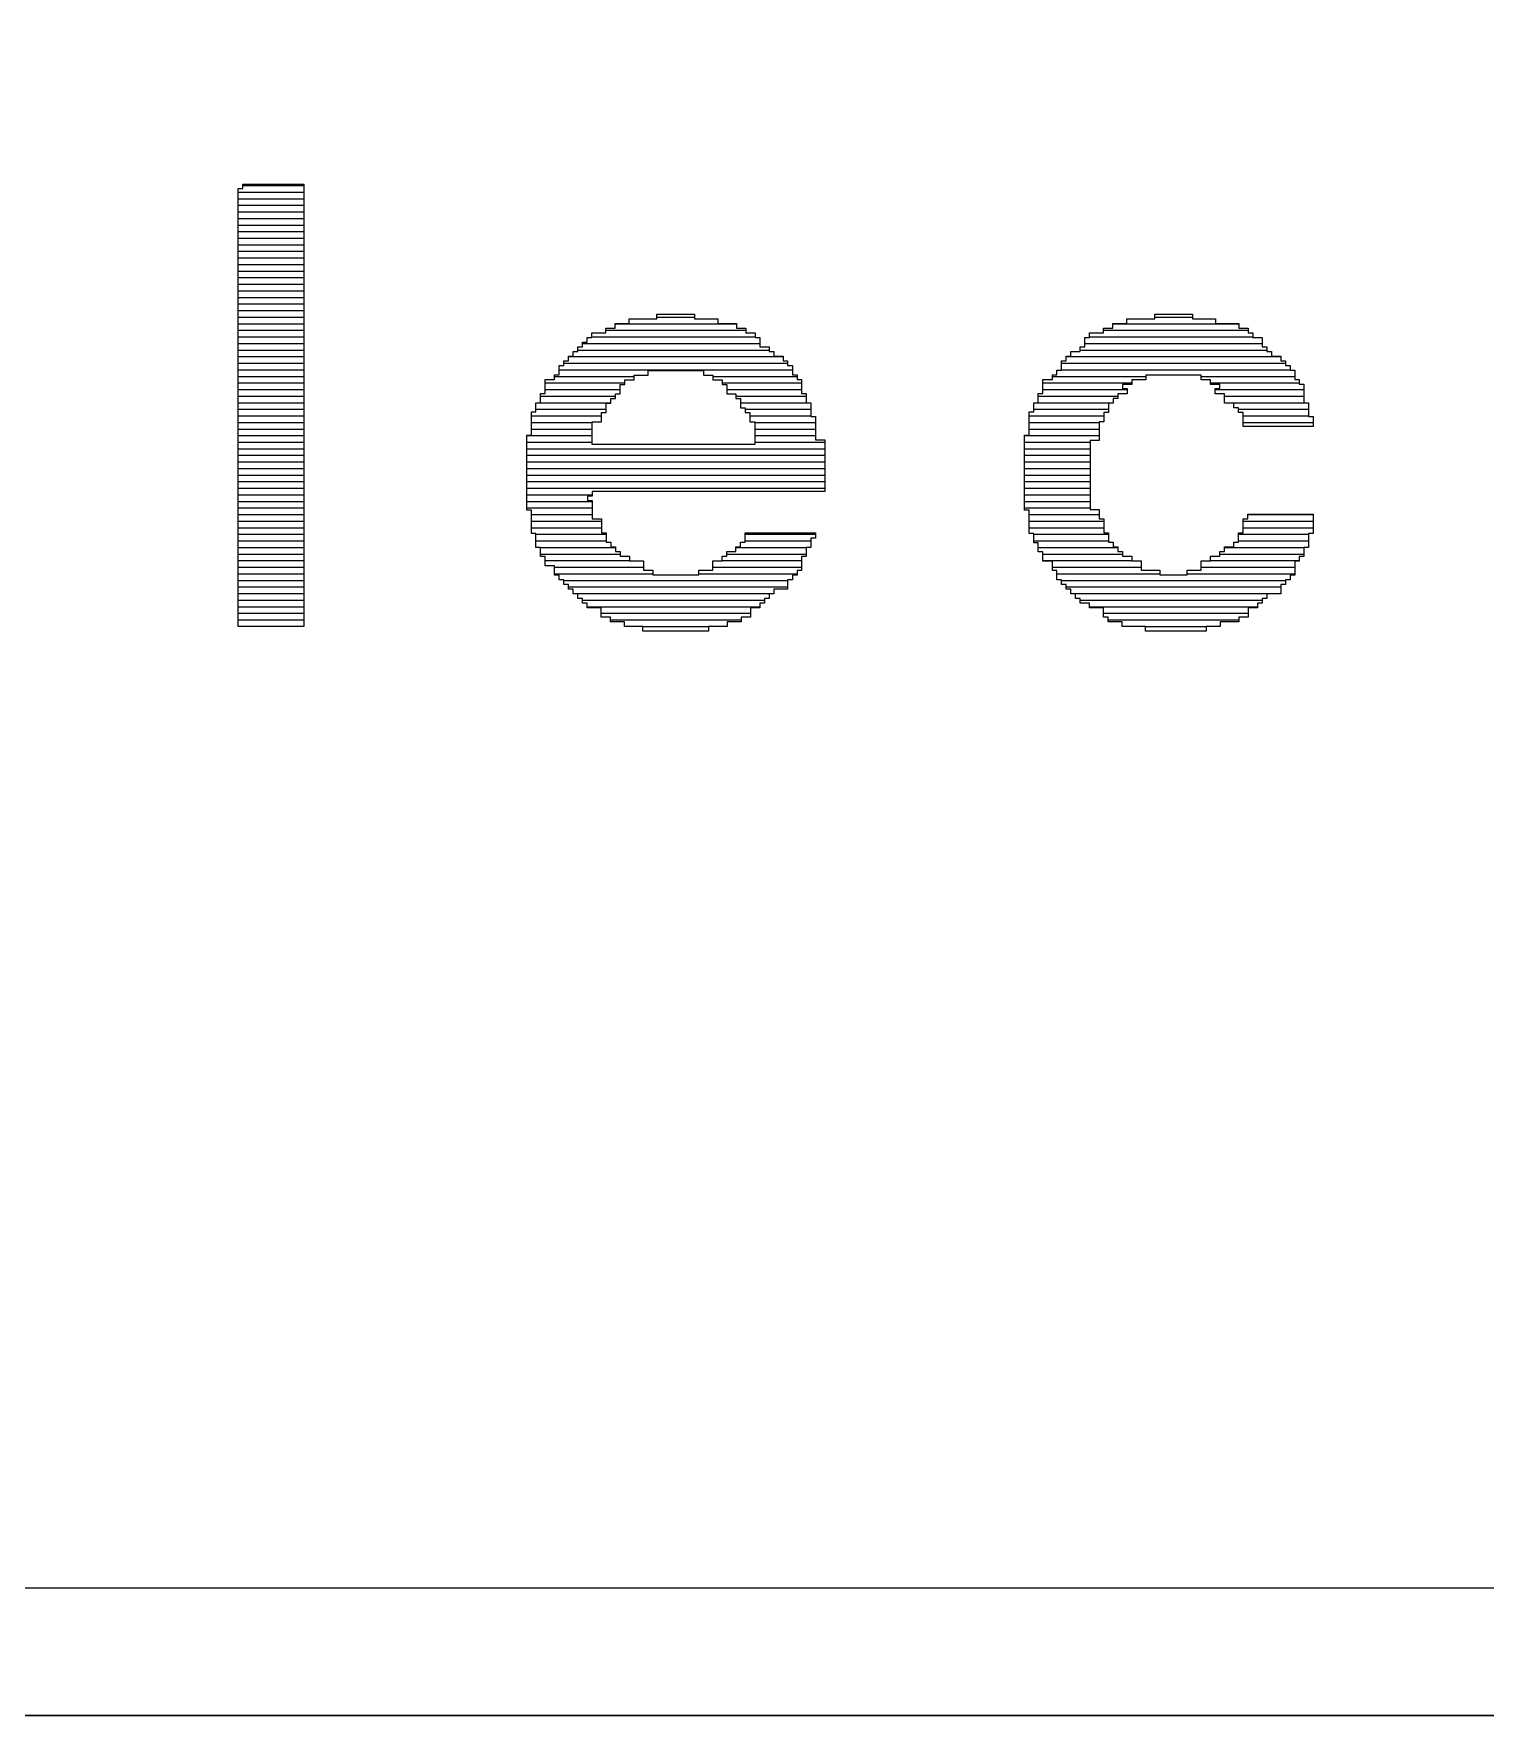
# Model space of a CAD drawing. Extents: x 35 to 236, y 10 to 166.
# Drawn here: x 51.11 to 56.81, y 10 to 16.61 of the extents above; entities that cross this region are included whole.
import ezdxf

# ---------------------------------------------------------------- set-up
doc = ezdxf.new("R2010")
doc.units = 0
for name, color, linetype in [('BG_OUTLINE', 254, 'CONTINUOUS'), ('BG_SILKSCREEN_TOP', 254, 'CONTINUOUS'), ('RKI_ALL', 43, 'CONTINUOUS')]:
    doc.layers.add(name, color=color, linetype=linetype)

msp = doc.modelspace()

# ---------------------------------------------------------------- linework, layer by layer
at = {"layer": 'BG_OUTLINE'}
msp.add_lwpolyline([(35, 12), (35, 121.6358, -0.414214), (37.286, 123.9218), (41.2, 123.9218), (41.2, 157.5018), (37.286, 157.5018, -0.414214), (35, 159.7878), (35, 163, -0.414214), (37, 165), (228, 165, -0.414214), (230, 163), (230, 12, -0.414214), (228, 10), (37, 10, -0.414214)], format="xyb", close=True, dxfattribs=at)
for points in [[(228, 10), (37, 10)], [(37, 10), (228, 10)]]:
    msp.add_lwpolyline(points, dxfattribs=at)
at = {"layer": 'BG_SILKSCREEN_TOP'}
for points in [[(51.9115, 16.0029), (51.9299, 16.0029)], [(51.9115, 14.2816), (51.9115, 16.0029)], [(51.9299, 16.0029), (51.9299, 16.0209)], [(51.9299, 16.0209), (52.1695, 16.0209)], [(51.9299, 16.0152), (52.1695, 16.0152)], [(52.1695, 16.0209), (52.1695, 14.2816)], [(51.9115, 15.9894), (52.1695, 15.9894)], [(51.9115, 15.9635), (52.1695, 15.9635)], [(51.9115, 15.9376), (52.1695, 15.9376)], [(51.9115, 15.9117), (52.1695, 15.9117)], [(51.9115, 15.8859), (52.1695, 15.8859)], [(51.9115, 15.86), (52.1695, 15.86)], [(51.9115, 15.8341), (52.1695, 15.8341)], [(51.9115, 15.8082), (52.1695, 15.8082)], [(51.9115, 15.7824), (52.1695, 15.7824)], [(51.9115, 15.7565), (52.1695, 15.7565)], [(51.9115, 15.7306), (52.1695, 15.7306)], [(51.9115, 15.7047), (52.1695, 15.7047)], [(51.9115, 15.6789), (52.1695, 15.6789)], [(51.9115, 15.653), (52.1695, 15.653)], [(51.9115, 15.6271), (52.1695, 15.6271)], [(51.9115, 15.6012), (52.1695, 15.6012)], [(51.9115, 15.5754), (52.1695, 15.5754)], [(51.9115, 15.5495), (52.1695, 15.5495)], [(51.9115, 15.5236), (52.1695, 15.5236)], [(51.9115, 15.4977), (52.1695, 15.4977)], [(53.4479, 15.4722), (53.4479, 15.4906)], [(53.4479, 15.4906), (53.5574, 15.4906)], [(53.5574, 15.4906), (53.5574, 15.509)], [(53.5574, 15.509), (53.7059, 15.509)], [(53.5574, 15.4977), (53.7059, 15.4977)], [(53.7059, 15.509), (53.7059, 15.4906)], [(53.7059, 15.4906), (53.797, 15.4906)], [(53.797, 15.4906), (53.797, 15.4722)], [(55.4047, 15.4722), (55.4047, 15.4906)], [(55.4047, 15.4906), (55.5145, 15.4906)], [(55.5145, 15.4906), (55.5145, 15.509)], [(55.5145, 15.509), (55.6627, 15.509)], [(55.5145, 15.4977), (55.6627, 15.4977)], [(55.6627, 15.509), (55.6627, 15.4906)], [(55.6627, 15.4906), (55.7542, 15.4906)], [(55.7542, 15.4906), (55.7542, 15.4722)], [(51.9115, 15.4719), (52.1695, 15.4719)], [(51.9115, 15.446), (52.1695, 15.446)], [(51.9115, 15.4201), (52.1695, 15.4201)], [(53.2833, 15.3991), (53.2833, 15.4175)], [(53.2833, 15.4175), (53.3017, 15.4175)], [(53.3017, 15.4175), (53.3017, 15.4359)], [(53.3017, 15.4359), (53.3564, 15.4359)], [(53.3017, 15.4201), (53.9437, 15.4201)], [(53.3564, 15.4359), (53.3564, 15.4542)], [(53.3564, 15.4542), (53.3928, 15.4542)], [(53.3564, 15.446), (53.9069, 15.446)], [(53.3928, 15.4542), (53.3928, 15.4722)], [(53.3928, 15.4722), (53.4479, 15.4722)], [(53.3928, 15.4719), (53.8705, 15.4719)], [(53.797, 15.4722), (53.8705, 15.4722)], [(53.8705, 15.4722), (53.8705, 15.4542)], [(53.8705, 15.4542), (53.9069, 15.4542)], [(53.9069, 15.4542), (53.9069, 15.4359)], [(53.9069, 15.4359), (53.9437, 15.4359)], [(53.9437, 15.4359), (53.9437, 15.4175)], [(53.9437, 15.4175), (53.9617, 15.4175)], [(53.9617, 15.4175), (53.9617, 15.3811)], [(55.24, 15.3811), (55.24, 15.4175)], [(55.24, 15.4175), (55.2584, 15.4175)], [(55.2584, 15.4175), (55.2584, 15.4359)], [(55.2584, 15.4359), (55.3132, 15.4359)], [(55.2584, 15.4201), (55.9004, 15.4201)], [(55.3132, 15.4359), (55.3132, 15.4542)], [(55.3132, 15.4542), (55.3499, 15.4542)], [(55.3132, 15.446), (55.882, 15.446)], [(55.3499, 15.4542), (55.3499, 15.4722)], [(55.3499, 15.4722), (55.4047, 15.4722)], [(55.3499, 15.4719), (55.8453, 15.4719)], [(55.7542, 15.4722), (55.8453, 15.4722)], [(55.8453, 15.4722), (55.8453, 15.4542)], [(55.8453, 15.4542), (55.882, 15.4542)], [(55.882, 15.4542), (55.882, 15.4359)], [(55.882, 15.4359), (55.9004, 15.4359)], [(55.9004, 15.4359), (55.9004, 15.4175)], [(55.9004, 15.4175), (55.9368, 15.4175)], [(55.9368, 15.4175), (55.9368, 15.3811)], [(51.9115, 15.3942), (52.1695, 15.3942)], [(51.9115, 15.3684), (52.1695, 15.3684)], [(51.9115, 15.3425), (52.1695, 15.3425)], [(53.2102, 15.326), (53.2102, 15.3444)], [(53.2102, 15.3444), (53.2285, 15.3444)], [(53.2102, 15.3425), (54.0532, 15.3425)], [(53.2285, 15.3444), (53.2285, 15.3627)], [(53.2285, 15.3627), (53.2465, 15.3627)], [(53.2465, 15.3627), (53.2465, 15.3811)], [(53.2465, 15.3811), (53.2649, 15.3811)], [(53.2465, 15.3684), (53.9984, 15.3684)], [(53.2649, 15.3811), (53.2649, 15.3991)], [(53.2649, 15.3991), (53.2833, 15.3991)], [(53.2649, 15.3942), (53.9617, 15.3942)], [(53.9617, 15.3811), (53.9984, 15.3811)], [(53.9984, 15.3811), (53.9984, 15.3627)], [(53.9984, 15.3627), (54.0168, 15.3627)], [(54.0168, 15.3627), (54.0168, 15.3444)], [(54.0168, 15.3444), (54.0532, 15.3444)], [(54.0532, 15.3444), (54.0532, 15.326)], [(55.1669, 15.326), (55.1669, 15.3444)], [(55.1669, 15.3444), (55.1853, 15.3444)], [(55.1669, 15.3425), (56.0099, 15.3425)], [(55.1853, 15.3444), (55.1853, 15.3627)], [(55.1853, 15.3627), (55.2217, 15.3627)], [(55.2217, 15.3627), (55.2217, 15.3811)], [(55.2217, 15.3811), (55.24, 15.3811)], [(55.2217, 15.3684), (55.9552, 15.3684)], [(55.24, 15.3942), (55.9368, 15.3942)], [(55.9368, 15.3811), (55.9552, 15.3811)], [(55.9552, 15.3811), (55.9552, 15.3627)], [(55.9552, 15.3627), (55.9735, 15.3627)], [(55.9735, 15.3627), (55.9735, 15.3444)], [(55.9735, 15.3444), (56.0099, 15.3444)], [(56.0099, 15.3444), (56.0099, 15.326)], [(51.9115, 15.3166), (52.1695, 15.3166)], [(51.9115, 15.2907), (52.1695, 15.2907)], [(53.1734, 15.2712), (53.1734, 15.3076)], [(53.1734, 15.3076), (53.1918, 15.3076)], [(53.1734, 15.2907), (54.0899, 15.2907)], [(53.1918, 15.3076), (53.1918, 15.326)], [(53.1918, 15.326), (53.2102, 15.326)], [(53.1918, 15.3166), (54.0715, 15.3166)], [(53.5229, 15.2694), (53.5229, 15.2877)], [(53.5229, 15.2877), (53.7404, 15.2877)], [(53.7404, 15.2877), (53.7404, 15.2694)], [(54.0532, 15.326), (54.0715, 15.326)], [(54.0715, 15.326), (54.0715, 15.3076)], [(54.0715, 15.3076), (54.0899, 15.3076)], [(54.0899, 15.3076), (54.0899, 15.2712)], [(55.1302, 15.2712), (55.1302, 15.2896)], [(55.1302, 15.2896), (55.1485, 15.2896)], [(55.1485, 15.2896), (55.1485, 15.326)], [(55.1485, 15.326), (55.1669, 15.326)], [(55.1485, 15.3166), (56.0283, 15.3166)], [(55.1485, 15.2907), (56.0467, 15.2907)], [(56.0099, 15.326), (56.0283, 15.326)], [(56.0283, 15.326), (56.0283, 15.3076)], [(56.0283, 15.3076), (56.0467, 15.3076)], [(56.0467, 15.3076), (56.0467, 15.2896)], [(56.0467, 15.2896), (56.065, 15.2896)], [(56.065, 15.2896), (56.065, 15.2529)], [(51.9115, 15.2649), (52.1695, 15.2649)], [(51.9115, 15.239), (52.1695, 15.239)], [(51.9115, 15.2131), (52.1695, 15.2131)], [(53.1187, 15.1981), (53.1187, 15.2529)], [(53.1187, 15.2529), (53.155, 15.2529)], [(53.1187, 15.239), (53.4314, 15.239)], [(53.1187, 15.2131), (53.413, 15.2131)], [(53.155, 15.2529), (53.155, 15.2712)], [(53.155, 15.2712), (53.1734, 15.2712)], [(53.155, 15.2649), (53.4682, 15.2649)], [(53.413, 15.1962), (53.413, 15.2326)], [(53.413, 15.2326), (53.4314, 15.2326)], [(53.4314, 15.2326), (53.4314, 15.251)], [(53.4314, 15.251), (53.4682, 15.251)], [(53.4682, 15.251), (53.4682, 15.2694)], [(53.4682, 15.2694), (53.5229, 15.2694)], [(53.7404, 15.2694), (53.7772, 15.2694)], [(53.7772, 15.2694), (53.7772, 15.251)], [(53.7772, 15.2649), (54.1083, 15.2649)], [(53.7772, 15.251), (53.8135, 15.251)], [(53.8135, 15.251), (53.8135, 15.2326)], [(53.8135, 15.239), (54.1263, 15.239)], [(53.8135, 15.2326), (53.8319, 15.2326)], [(53.8319, 15.2326), (53.8319, 15.1962)], [(53.8319, 15.2131), (54.1263, 15.2131)], [(54.0899, 15.2712), (54.1083, 15.2712)], [(54.1083, 15.2712), (54.1083, 15.2529)], [(54.1083, 15.2529), (54.1263, 15.2529)], [(54.1263, 15.2529), (54.1263, 15.1981)], [(55.0754, 15.1981), (55.0754, 15.2529)], [(55.0754, 15.2529), (55.1122, 15.2529)], [(55.0754, 15.239), (55.4249, 15.239)], [(55.0754, 15.2131), (55.4065, 15.2131)], [(55.1122, 15.2529), (55.1122, 15.2712)], [(55.1122, 15.2712), (55.1302, 15.2712)], [(55.1122, 15.2649), (55.4797, 15.2649)], [(55.4249, 15.2326), (55.3882, 15.2326)], [(55.3882, 15.2326), (55.3882, 15.2165)], [(55.3882, 15.2165), (55.4065, 15.2165)], [(55.4065, 15.2165), (55.4065, 15.1962)], [(55.4797, 15.251), (55.4249, 15.251)], [(55.4249, 15.251), (55.4249, 15.2326)], [(55.6972, 15.2694), (55.4797, 15.2694)], [(55.4797, 15.2694), (55.4797, 15.251)], [(55.6972, 15.251), (55.6972, 15.2694)], [(55.6972, 15.2649), (56.065, 15.2649)], [(55.7339, 15.251), (55.6972, 15.251)], [(55.7339, 15.2326), (55.7339, 15.251)], [(55.7339, 15.239), (56.083, 15.239)], [(55.7703, 15.2326), (55.7339, 15.2326)], [(55.7523, 15.1962), (55.7523, 15.2165)], [(55.7523, 15.2165), (55.7703, 15.2165)], [(55.7523, 15.2131), (56.1014, 15.2131)], [(55.7703, 15.2165), (55.7703, 15.2326)], [(56.065, 15.2529), (56.083, 15.2529)], [(56.083, 15.2529), (56.083, 15.2345)], [(56.083, 15.2345), (56.1014, 15.2345)], [(56.1014, 15.2345), (56.1014, 15.1614)], [(51.9115, 15.1872), (52.1695, 15.1872)], [(51.9115, 15.1614), (52.1695, 15.1614)], [(53.0819, 15.125), (53.0819, 15.1614)], [(53.0819, 15.1614), (53.1003, 15.1614)], [(53.0819, 15.1614), (53.3767, 15.1614)], [(53.1003, 15.1614), (53.1003, 15.1981)], [(53.1003, 15.1981), (53.1187, 15.1981)], [(53.1003, 15.1872), (53.395, 15.1872)], [(53.3583, 15.1231), (53.3583, 15.1595)], [(53.3583, 15.1595), (53.3767, 15.1595)], [(53.3767, 15.1595), (53.3767, 15.1779)], [(53.3767, 15.1779), (53.395, 15.1779)], [(53.395, 15.1779), (53.395, 15.1962)], [(53.395, 15.1962), (53.413, 15.1962)], [(53.8319, 15.1962), (53.8683, 15.1962)], [(53.8683, 15.1962), (53.8683, 15.1779)], [(53.8683, 15.1872), (54.1447, 15.1872)], [(53.8683, 15.1779), (53.8867, 15.1779)], [(53.8867, 15.1779), (53.8867, 15.1411)], [(53.8867, 15.1614), (54.163, 15.1614)], [(54.1263, 15.1981), (54.1447, 15.1981)], [(54.1447, 15.1981), (54.1447, 15.1614)], [(54.1447, 15.1614), (54.163, 15.1614)], [(54.163, 15.1614), (54.163, 15.1066)], [(55.039, 15.125), (55.039, 15.1614)], [(55.039, 15.1614), (55.057, 15.1614)], [(55.039, 15.1614), (55.3518, 15.1614)], [(55.057, 15.1614), (55.057, 15.1981)], [(55.057, 15.1981), (55.0754, 15.1981)], [(55.057, 15.1872), (55.3698, 15.1872)], [(55.3518, 15.1595), (55.3334, 15.1595)], [(55.3334, 15.1595), (55.3334, 15.1231)], [(55.3698, 15.1779), (55.3518, 15.1779)], [(55.3518, 15.1779), (55.3518, 15.1595)], [(55.4065, 15.1962), (55.3698, 15.1962)], [(55.3698, 15.1962), (55.3698, 15.1779)], [(55.7887, 15.1962), (55.7523, 15.1962)], [(55.7887, 15.1595), (55.7887, 15.1962)], [(55.7887, 15.1872), (56.1014, 15.1872)], [(55.7887, 15.1614), (56.1198, 15.1614)], [(55.8254, 15.1595), (55.7887, 15.1595)], [(55.8254, 15.1411), (55.8254, 15.1595)], [(56.1014, 15.1614), (56.1198, 15.1614)], [(56.1198, 15.1614), (56.1198, 15.1066)], [(51.9115, 15.1355), (52.1695, 15.1355)], [(51.9115, 15.1096), (52.1695, 15.1096)], [(51.9115, 15.0837), (52.1695, 15.0837)], [(53.0639, 15.0335), (53.0639, 15.125)], [(53.0639, 15.125), (53.0819, 15.125)], [(53.0639, 15.1096), (53.3399, 15.1096)], [(53.0639, 15.0837), (53.3035, 15.0837)], [(53.0819, 15.1355), (53.3583, 15.1355)], [(53.3035, 14.9967), (53.3035, 15.0864)], [(53.3035, 15.0864), (53.3399, 15.0864)], [(53.3399, 15.0864), (53.3399, 15.1231)], [(53.3399, 15.1231), (53.3583, 15.1231)], [(53.8867, 15.1411), (53.905, 15.1411)], [(53.905, 15.1411), (53.905, 15.1231)], [(53.905, 15.1355), (54.163, 15.1355)], [(53.905, 15.1231), (53.9234, 15.1231)], [(53.9234, 15.1231), (53.9234, 15.0864)], [(53.9234, 15.1096), (54.163, 15.1096)], [(53.9234, 15.0864), (53.9418, 15.0864)], [(53.9418, 15.0864), (53.9418, 14.9967)], [(53.9418, 15.0837), (54.1814, 15.0837)], [(54.163, 15.1066), (54.1814, 15.1066)], [(54.1814, 15.1066), (54.1814, 15.0151)], [(55.0207, 15.0335), (55.0207, 15.125)], [(55.0207, 15.125), (55.039, 15.125)], [(55.0207, 15.1096), (55.315, 15.1096)], [(55.0207, 15.0837), (55.2967, 15.0837)], [(55.039, 15.1355), (55.3334, 15.1355)], [(55.315, 15.0864), (55.2967, 15.0864)], [(55.2967, 15.0864), (55.2967, 15.0132)], [(55.3334, 15.1231), (55.315, 15.1231)], [(55.315, 15.1231), (55.315, 15.0864)], [(55.8434, 15.1411), (55.8254, 15.1411)], [(55.8434, 15.1231), (55.8434, 15.1411)], [(55.8434, 15.1355), (56.1198, 15.1355)], [(55.8618, 15.1231), (55.8434, 15.1231)], [(55.8618, 15.068), (55.8618, 15.1231)], [(55.8618, 15.1096), (56.1198, 15.1096)], [(55.8618, 15.0837), (56.1382, 15.0837)], [(56.1198, 15.1066), (56.1382, 15.1066)], [(56.1382, 15.1066), (56.1382, 15.068)], [(51.9115, 15.0579), (52.1695, 15.0579)], [(51.9115, 15.032), (52.1695, 15.032)], [(53.0455, 14.7391), (53.0455, 15.0335)], [(53.0455, 15.0335), (53.0639, 15.0335)], [(53.0455, 15.032), (53.3035, 15.032)], [(53.0639, 15.0579), (53.3035, 15.0579)], [(53.9418, 15.0579), (54.1814, 15.0579)], [(53.9418, 15.032), (54.1814, 15.032)], [(54.1814, 15.0151), (54.2178, 15.0151)], [(54.2178, 15.0151), (54.2178, 14.8122)], [(55.0023, 14.7391), (55.0023, 15.0335)], [(55.0023, 15.0335), (55.0207, 15.0335)], [(55.0023, 15.032), (55.2967, 15.032)], [(55.0207, 15.0579), (55.2967, 15.0579)], [(55.2967, 15.0132), (55.2603, 15.0132)], [(55.2603, 15.0132), (55.2603, 14.741)], [(56.1382, 15.068), (55.8618, 15.068)], [(51.9115, 15.0061), (52.1695, 15.0061)], [(51.9115, 14.9802), (52.1695, 14.9802)], [(51.9115, 14.9544), (52.1695, 14.9544)], [(53.0455, 15.0061), (53.3035, 15.0061)], [(53.0455, 14.9802), (54.2178, 14.9802)], [(53.0455, 14.9544), (54.2178, 14.9544)], [(53.9418, 14.9967), (53.3035, 14.9967)], [(53.9418, 15.0061), (54.2178, 15.0061)], [(55.0023, 15.0061), (55.2603, 15.0061)], [(55.0023, 14.9802), (55.2603, 14.9802)], [(55.0023, 14.9544), (55.2603, 14.9544)], [(51.9115, 14.9285), (52.1695, 14.9285)], [(51.9115, 14.9026), (52.1695, 14.9026)], [(53.0455, 14.9285), (54.2178, 14.9285)], [(53.0455, 14.9026), (54.2178, 14.9026)], [(55.0023, 14.9285), (55.2603, 14.9285)], [(55.0023, 14.9026), (55.2603, 14.9026)], [(51.9115, 14.8767), (52.1695, 14.8767)], [(51.9115, 14.8509), (52.1695, 14.8509)], [(51.9115, 14.825), (52.1695, 14.825)], [(53.0455, 14.8767), (54.2178, 14.8767)], [(53.0455, 14.8509), (54.2178, 14.8509)], [(53.0455, 14.825), (54.2178, 14.825)], [(54.2178, 14.8122), (53.3035, 14.8122)], [(53.3035, 14.8122), (53.3035, 14.7939)], [(55.0023, 14.8767), (55.2603, 14.8767)], [(55.0023, 14.8509), (55.2603, 14.8509)], [(55.0023, 14.825), (55.2603, 14.825)], [(51.9115, 14.7991), (52.1695, 14.7991)], [(51.9115, 14.7732), (52.1695, 14.7732)], [(51.9115, 14.7474), (52.1695, 14.7474)], [(53.0455, 14.7991), (53.3035, 14.7991)], [(53.0455, 14.7732), (53.3035, 14.7732)], [(53.0455, 14.7474), (53.3035, 14.7474)], [(53.3035, 14.7939), (53.2852, 14.7939)], [(53.2852, 14.7939), (53.2852, 14.7774)], [(53.2852, 14.7774), (53.3035, 14.7774)], [(53.3035, 14.7774), (53.3035, 14.7042)], [(55.0023, 14.7991), (55.2603, 14.7991)], [(55.0023, 14.7732), (55.2603, 14.7732)], [(55.0023, 14.7474), (55.2603, 14.7474)], [(51.9115, 14.7215), (52.1695, 14.7215)], [(51.9115, 14.6956), (52.1695, 14.6956)], [(53.0639, 14.7391), (53.0455, 14.7391)], [(53.0639, 14.6476), (53.0639, 14.7391)], [(53.0639, 14.7215), (53.3035, 14.7215)], [(53.0639, 14.6956), (53.3399, 14.6956)], [(53.3035, 14.7042), (53.3399, 14.7042)], [(53.3399, 14.7042), (53.3399, 14.6495)], [(55.0207, 14.7391), (55.0023, 14.7391)], [(55.0207, 14.6476), (55.0207, 14.7391)], [(55.0207, 14.7215), (55.2967, 14.7215)], [(55.0207, 14.6956), (55.315, 14.6956)], [(55.2603, 14.741), (55.2967, 14.741)], [(55.2967, 14.741), (55.2967, 14.7042)], [(55.2967, 14.7042), (55.315, 14.7042)], [(55.315, 14.7042), (55.315, 14.6495)], [(55.8618, 14.6495), (55.8618, 14.7042)], [(55.8618, 14.7042), (55.8802, 14.7042)], [(55.8618, 14.6956), (56.1382, 14.6956)], [(55.8802, 14.7042), (55.8802, 14.7226)], [(55.8802, 14.7226), (56.1382, 14.7226)], [(55.8802, 14.7215), (56.1382, 14.7215)], [(56.1382, 14.7226), (56.1382, 14.6476)], [(51.9115, 14.6697), (52.1695, 14.6697)], [(51.9115, 14.6439), (52.1695, 14.6439)], [(51.9115, 14.618), (52.1695, 14.618)], [(53.0639, 14.6697), (53.3399, 14.6697)], [(53.0819, 14.6476), (53.0639, 14.6476)], [(53.0819, 14.5925), (53.0819, 14.6476)], [(53.0819, 14.6439), (53.3583, 14.6439)], [(53.0819, 14.618), (53.3583, 14.618)], [(53.3399, 14.6495), (53.3583, 14.6495)], [(53.3583, 14.6495), (53.3583, 14.6127)], [(53.905, 14.6127), (53.905, 14.6495)], [(53.905, 14.6495), (54.1814, 14.6495)], [(53.905, 14.6439), (54.1814, 14.6439)], [(53.905, 14.618), (54.163, 14.618)], [(54.1814, 14.6292), (54.163, 14.6292)], [(54.163, 14.6292), (54.163, 14.5925)], [(54.1814, 14.6495), (54.1814, 14.6292)], [(55.0207, 14.6697), (55.315, 14.6697)], [(55.039, 14.6476), (55.0207, 14.6476)], [(55.039, 14.6109), (55.039, 14.6476)], [(55.039, 14.6439), (55.3334, 14.6439)], [(55.039, 14.618), (55.3334, 14.618)], [(55.315, 14.6495), (55.3334, 14.6495)], [(55.3334, 14.6495), (55.3334, 14.6127)], [(55.8434, 14.6127), (55.8434, 14.6495)], [(55.8434, 14.6495), (55.8618, 14.6495)], [(55.8434, 14.6439), (56.1198, 14.6439)], [(55.8434, 14.618), (56.1198, 14.618)], [(55.8618, 14.6697), (56.1382, 14.6697)], [(56.1382, 14.6476), (56.1198, 14.6476)], [(56.1198, 14.6476), (56.1198, 14.5925)], [(51.9115, 14.5921), (52.1695, 14.5921)], [(51.9115, 14.5662), (52.1695, 14.5662)], [(53.1003, 14.5925), (53.0819, 14.5925)], [(53.1003, 14.5561), (53.1003, 14.5925)], [(53.1003, 14.5921), (53.395, 14.5921)], [(53.1003, 14.5662), (53.413, 14.5662)], [(53.1187, 14.5561), (53.1003, 14.5561)], [(53.1187, 14.5194), (53.1187, 14.5561)], [(53.3583, 14.6127), (53.3767, 14.6127)], [(53.3767, 14.6127), (53.3767, 14.5944)], [(53.3767, 14.5944), (53.395, 14.5944)], [(53.395, 14.5944), (53.395, 14.5764)], [(53.395, 14.5764), (53.413, 14.5764)], [(53.413, 14.5764), (53.413, 14.558)], [(53.413, 14.558), (53.4498, 14.558)], [(53.4498, 14.558), (53.4498, 14.5396)], [(53.8135, 14.5396), (53.8135, 14.558)], [(53.8135, 14.558), (53.8319, 14.558)], [(53.8319, 14.558), (53.8319, 14.5764)], [(53.8319, 14.5764), (53.8683, 14.5764)], [(53.8319, 14.5662), (54.1447, 14.5662)], [(53.8683, 14.5764), (53.8683, 14.5944)], [(53.8683, 14.5944), (53.8867, 14.5944)], [(53.8683, 14.5921), (54.1447, 14.5921)], [(53.8867, 14.5944), (53.8867, 14.6127)], [(53.8867, 14.6127), (53.905, 14.6127)], [(54.1447, 14.5561), (54.1263, 14.5561)], [(54.1263, 14.5561), (54.1263, 14.5014)], [(54.163, 14.5925), (54.1447, 14.5925)], [(54.1447, 14.5925), (54.1447, 14.5561)], [(55.057, 14.6109), (55.039, 14.6109)], [(55.057, 14.5745), (55.057, 14.6109)], [(55.057, 14.5921), (55.3698, 14.5921)], [(55.0754, 14.5745), (55.057, 14.5745)], [(55.0754, 14.5377), (55.0754, 14.5745)], [(55.0754, 14.5662), (55.3882, 14.5662)], [(55.3334, 14.6127), (55.3518, 14.6127)], [(55.3518, 14.6127), (55.3518, 14.5944)], [(55.3518, 14.5944), (55.3698, 14.5944)], [(55.3698, 14.5944), (55.3698, 14.5764)], [(55.3698, 14.5764), (55.3882, 14.5764)], [(55.3882, 14.5764), (55.3882, 14.558)], [(55.3882, 14.558), (55.4249, 14.558)], [(55.4249, 14.558), (55.4249, 14.5396)], [(55.7339, 14.5396), (55.7339, 14.558)], [(55.7339, 14.558), (55.7703, 14.558)], [(55.7703, 14.558), (55.7703, 14.5764)], [(55.7703, 14.5764), (55.7887, 14.5764)], [(55.7703, 14.5662), (56.1014, 14.5662)], [(55.7887, 14.5764), (55.7887, 14.5944)], [(55.7887, 14.5944), (55.8254, 14.5944)], [(55.7887, 14.5921), (56.1014, 14.5921)], [(55.8254, 14.5944), (55.8254, 14.6127)], [(55.8254, 14.6127), (55.8434, 14.6127)], [(56.1014, 14.5561), (56.083, 14.5561)], [(56.083, 14.5561), (56.083, 14.5377)], [(56.1198, 14.5925), (56.1014, 14.5925)], [(56.1014, 14.5925), (56.1014, 14.5561)], [(51.9115, 14.5404), (52.1695, 14.5404)], [(51.9115, 14.5145), (52.1695, 14.5145)], [(51.9115, 14.4886), (52.1695, 14.4886)], [(53.1187, 14.5404), (53.4498, 14.5404)], [(53.155, 14.5194), (53.1187, 14.5194)], [(53.155, 14.483), (53.155, 14.5194)], [(53.155, 14.5145), (53.5045, 14.5145)], [(53.155, 14.4886), (53.5413, 14.4886)], [(53.1734, 14.483), (53.155, 14.483)], [(53.1734, 14.4646), (53.1734, 14.483)], [(53.4498, 14.5396), (53.5045, 14.5396)], [(53.5045, 14.5396), (53.5045, 14.5032)], [(53.5045, 14.5032), (53.5413, 14.5032)], [(53.5413, 14.5032), (53.5413, 14.4849)], [(53.5413, 14.4849), (53.722, 14.4849)], [(53.722, 14.4849), (53.722, 14.5032)], [(53.722, 14.5032), (53.7772, 14.5032)], [(53.722, 14.4886), (54.1083, 14.4886)], [(53.7772, 14.5032), (53.7772, 14.5396)], [(53.7772, 14.5396), (53.8135, 14.5396)], [(53.7772, 14.5145), (54.1263, 14.5145)], [(53.8135, 14.5404), (54.1263, 14.5404)], [(54.1083, 14.483), (54.0899, 14.483)], [(54.0899, 14.483), (54.0899, 14.4646)], [(54.1263, 14.5014), (54.1083, 14.5014)], [(54.1083, 14.5014), (54.1083, 14.483)], [(55.0754, 14.5404), (55.4249, 14.5404)], [(55.1122, 14.5377), (55.0754, 14.5377)], [(55.1122, 14.5014), (55.1122, 14.5377)], [(55.1122, 14.5145), (55.4613, 14.5145)], [(55.1302, 14.5014), (55.1122, 14.5014)], [(55.1302, 14.4646), (55.1302, 14.5014)], [(55.1302, 14.4886), (55.5344, 14.4886)], [(55.4249, 14.5396), (55.4613, 14.5396)], [(55.4613, 14.5396), (55.4613, 14.5032)], [(55.4613, 14.5032), (55.5344, 14.5032)], [(55.5344, 14.5032), (55.5344, 14.4849)], [(55.5344, 14.4849), (55.6424, 14.4849)], [(55.6424, 14.4849), (55.6424, 14.5032)], [(55.6424, 14.5032), (55.6972, 14.5032)], [(55.6424, 14.4886), (56.065, 14.4886)], [(55.6972, 14.5032), (55.6972, 14.5396)], [(55.6972, 14.5396), (55.7339, 14.5396)], [(55.6972, 14.5145), (56.065, 14.5145)], [(55.7339, 14.5404), (56.083, 14.5404)], [(56.065, 14.483), (56.0467, 14.483)], [(56.0467, 14.483), (56.0467, 14.4646)], [(56.083, 14.5377), (56.065, 14.5377)], [(56.065, 14.5377), (56.065, 14.483)], [(51.9115, 14.4627), (52.1695, 14.4627)], [(51.9115, 14.4369), (52.1695, 14.4369)], [(53.1918, 14.4646), (53.1734, 14.4646)], [(53.1918, 14.4462), (53.1918, 14.4646)], [(53.1918, 14.4627), (54.0715, 14.4627)], [(53.2102, 14.4462), (53.1918, 14.4462)], [(53.2102, 14.4279), (53.2102, 14.4462)], [(53.2102, 14.4369), (54.0715, 14.4369)], [(53.2285, 14.4279), (53.2102, 14.4279)], [(53.2285, 14.4099), (53.2285, 14.4279)], [(54.0715, 14.4279), (54.0168, 14.4279)], [(54.0168, 14.4279), (54.0168, 14.4099)], [(54.0899, 14.4646), (54.0715, 14.4646)], [(54.0715, 14.4646), (54.0715, 14.4279)], [(55.1485, 14.4646), (55.1302, 14.4646)], [(55.1485, 14.4462), (55.1485, 14.4646)], [(55.1485, 14.4627), (56.0283, 14.4627)], [(55.1669, 14.4462), (55.1485, 14.4462)], [(55.1669, 14.4279), (55.1669, 14.4462)], [(55.1669, 14.4369), (56.0099, 14.4369)], [(55.1853, 14.4279), (55.1669, 14.4279)], [(55.1853, 14.4099), (55.1853, 14.4279)], [(56.0283, 14.4462), (56.0099, 14.4462)], [(56.0099, 14.4462), (56.0099, 14.4099)], [(56.0467, 14.4646), (56.0283, 14.4646)], [(56.0283, 14.4646), (56.0283, 14.4462)], [(51.9115, 14.411), (52.1695, 14.411)], [(51.9115, 14.3851), (52.1695, 14.3851)], [(51.9115, 14.3592), (52.1695, 14.3592)], [(53.2285, 14.411), (54.0168, 14.411)], [(53.2465, 14.4099), (53.2285, 14.4099)], [(53.2465, 14.3915), (53.2465, 14.4099)], [(53.2649, 14.3915), (53.2465, 14.3915)], [(53.2649, 14.3731), (53.2649, 14.3915)], [(53.2649, 14.3851), (53.98, 14.3851)], [(53.2833, 14.3731), (53.2649, 14.3731)], [(53.2833, 14.3547), (53.2833, 14.3731)], [(53.2833, 14.3592), (53.9617, 14.3592)], [(53.338, 14.3547), (53.2833, 14.3547)], [(53.338, 14.3184), (53.338, 14.3547)], [(53.9617, 14.3547), (53.9253, 14.3547)], [(53.9253, 14.3547), (53.9253, 14.3184)], [(53.98, 14.3731), (53.9617, 14.3731)], [(53.9617, 14.3731), (53.9617, 14.3547)], [(53.9984, 14.3915), (53.98, 14.3915)], [(53.98, 14.3915), (53.98, 14.3731)], [(54.0168, 14.4099), (53.9984, 14.4099)], [(53.9984, 14.4099), (53.9984, 14.3915)], [(55.1853, 14.411), (56.0099, 14.411)], [(55.2037, 14.4099), (55.1853, 14.4099)], [(55.2037, 14.3915), (55.2037, 14.4099)], [(55.2217, 14.3915), (55.2037, 14.3915)], [(55.2217, 14.3731), (55.2217, 14.3915)], [(55.2217, 14.3851), (55.9368, 14.3851)], [(55.2584, 14.3731), (55.2217, 14.3731)], [(55.2584, 14.3547), (55.2584, 14.3731)], [(55.2584, 14.3592), (55.9188, 14.3592)], [(55.3132, 14.3547), (55.2584, 14.3547)], [(55.3132, 14.3184), (55.3132, 14.3547)], [(55.9188, 14.3547), (55.882, 14.3547)], [(55.882, 14.3547), (55.882, 14.3184)], [(55.9368, 14.3731), (55.9188, 14.3731)], [(55.9188, 14.3731), (55.9188, 14.3547)], [(55.9552, 14.3915), (55.9368, 14.3915)], [(55.9368, 14.3915), (55.9368, 14.3731)], [(56.0099, 14.4099), (55.9552, 14.4099)], [(55.9552, 14.4099), (55.9552, 14.3915)], [(51.9115, 14.3334), (52.1695, 14.3334)], [(51.9115, 14.3075), (52.1695, 14.3075)], [(53.338, 14.3334), (53.9253, 14.3334)], [(53.3748, 14.3184), (53.338, 14.3184)], [(53.3748, 14.3), (53.3748, 14.3184)], [(53.3748, 14.3075), (53.8885, 14.3075)], [(53.4295, 14.3), (53.3748, 14.3)], [(53.4295, 14.2816), (53.4295, 14.3)], [(53.8885, 14.3), (53.8338, 14.3)], [(53.8338, 14.3), (53.8338, 14.2816)], [(53.9253, 14.3184), (53.8885, 14.3184)], [(53.8885, 14.3184), (53.8885, 14.3)], [(55.3132, 14.3334), (55.882, 14.3334)], [(55.3315, 14.3184), (55.3132, 14.3184)], [(55.3315, 14.3), (55.3315, 14.3184)], [(55.3315, 14.3075), (55.8453, 14.3075)], [(55.3863, 14.3), (55.3315, 14.3)], [(55.3863, 14.2816), (55.3863, 14.3)], [(55.8453, 14.3), (55.7722, 14.3)], [(55.7722, 14.3), (55.7722, 14.2816)], [(55.882, 14.3184), (55.8453, 14.3184)], [(55.8453, 14.3184), (55.8453, 14.3)], [(52.1695, 14.2816), (51.9115, 14.2816)], [(53.5027, 14.2816), (53.4295, 14.2816)], [(53.5027, 14.2636), (53.5027, 14.2816)], [(53.5027, 14.2816), (53.7607, 14.2816)], [(53.7607, 14.2636), (53.5027, 14.2636)], [(53.8338, 14.2816), (53.7607, 14.2816)], [(53.7607, 14.2816), (53.7607, 14.2636)], [(55.4778, 14.2816), (55.3863, 14.2816)], [(55.4778, 14.2636), (55.4778, 14.2816)], [(55.4778, 14.2816), (55.7174, 14.2816)], [(55.7174, 14.2636), (55.4778, 14.2636)], [(55.7722, 14.2816), (55.7174, 14.2816)], [(55.7174, 14.2816), (55.7174, 14.2636)]]:
    msp.add_lwpolyline(points, dxfattribs=at)
at = {"layer": 'RKI_ALL'}
msp.add_lwpolyline([(35.5, 121.6358, -0.414214), (37.286, 123.4218), (41.7, 123.4218), (41.7, 158.0018), (37.286, 158.0018, -0.414214), (35.5, 159.7878), (35.5, 163, -0.414214), (37, 164.5), (228, 164.5, -0.414214), (229.5, 163), (229.5, 12, -0.414214), (228, 10.5), (37, 10.5, -0.414214), (35.5, 12)], format="xyb", close=True, dxfattribs=at)

doc.saveas('drawing.dxf')
